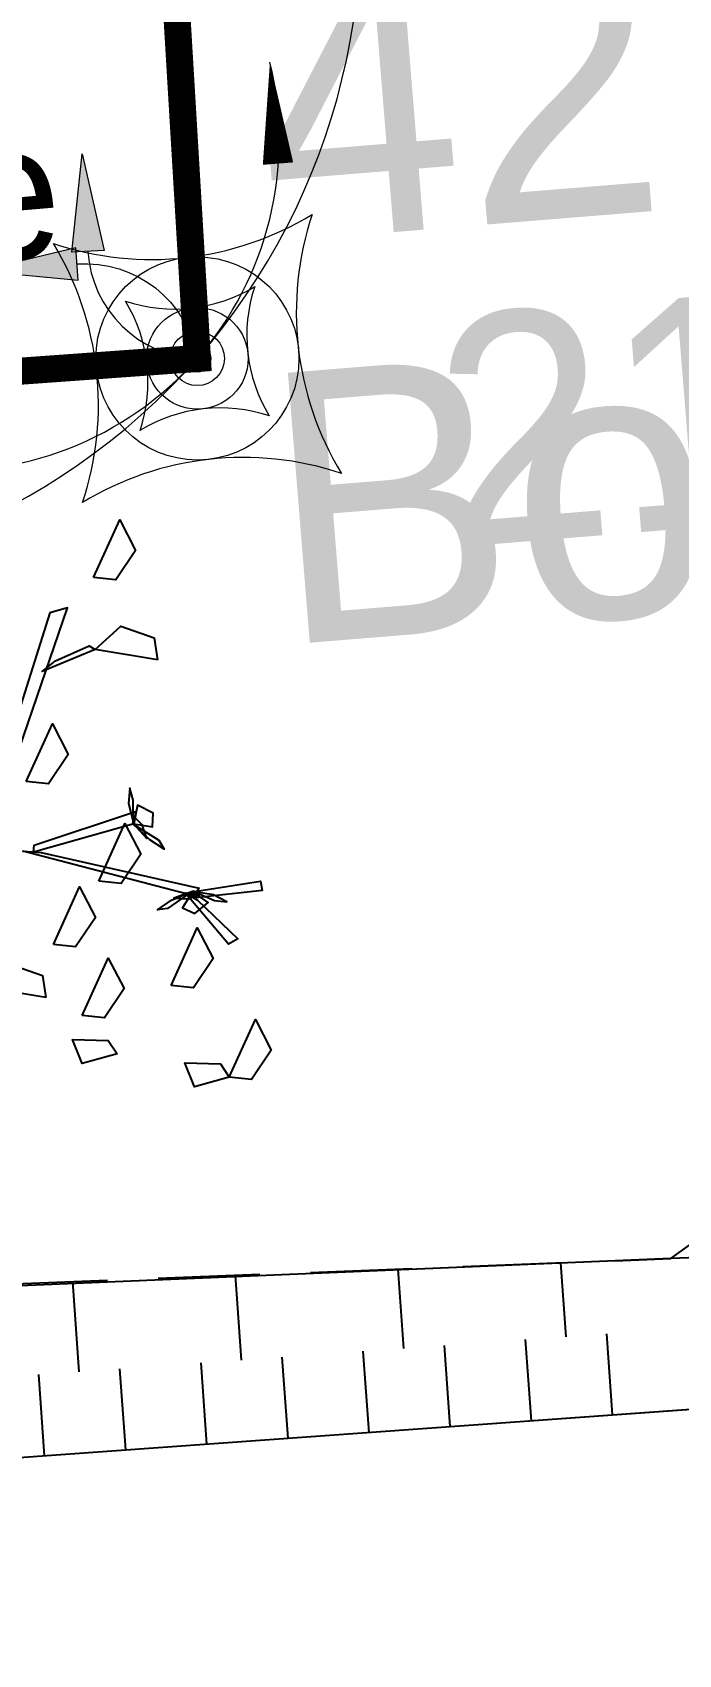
# Model space of a CAD drawing. Header units: metres. Extents: x 1851758 to 1852050, y 5187822 to 5188223.
# Drawn here: x 1851974.84 to 1851977.23, y 5187917.09 to 5187923.08 of the extents above; entities that cross this region are included whole.
import ezdxf

# ---------------------------------------------------------------- set-up
doc = ezdxf.new("R2010")
doc.units = ezdxf.units.M
doc.header["$LTSCALE"] = 2.5
doc.header["$PDMODE"] = 35
doc.header["$PDSIZE"] = 0.03
doc.linetypes.add('L8', pattern=[0.225, 0.15, -0.075])
doc.layers.get('0').update_dxf_attribs({"linetype": 'CONTINUOUS', "lineweight": 30})
doc.layers.add('N', color=1, linetype='CONTINUOUS', plot=False)
doc.layers.add('PRO_PAR_CONT_DA', color=40, linetype='CONTINUOUS', plot=False)
for name, color, linetype in [('PFM_VRD ET 2D', 7, 'CONTINUOUS'), ('PRO_PAR_N', 6, 'CONTINUOUS'), ('PRO_PAR_N_DA', 6, 'CONTINUOUS'), ('PRO_VOI', 7, 'CONTINUOUS'), ('PRO_VOI_VEG', 81, 'CONTINUOUS')]:
    doc.layers.add(name, color=color, linetype=linetype)
for name, color, linetype, lineweight in [('PRO_IMP_REP', 6, 'CONTINUOUS', 15), ('PRO_IMP_REP_VENTE', 6, 'CONTINUOUS', 15), ('PRO_PAR', 1, 'CONTINUOUS', 35), ('PRO_PAR_COT', 200, 'CONTINUOUS', 20), ('PRO_PAR_COT_DA', 150, 'CONTINUOUS', 20), ('PRO_PAR_COT_VENTE', 150, 'CONTINUOUS', 20), ('PRO_PAR_DA', 1, 'CONTINUOUS', 35), ('PRO_PAR_P', 7, 'CONTINUOUS', 70), ('PRO_PAR_P_DA', 7, 'CONTINUOUS', 70), ('PRO_PAR_SURF', 157, 'CONTINUOUS', 20), ('Z', 7, 'CONTINUOUS', 9)]:
    doc.layers.add(name, color=color, linetype=linetype, lineweight=lineweight)
doc.styles.add('_ECRITURE', font='NEWSGOTN.TTF')
doc.styles.add('Ecriture', font='NEWSGOTN.TTF')
doc.styles.add('SIMPLEX', font='SIMPLEX.SHX', dxfattribs={"oblique": 27})
doc.styles.get("Standard").update_dxf_attribs({"font": 'arial.ttf'})

# ---------------------------------------------------------------- blocks, each defined once
blk = doc.blocks.new('fleche cote')
blk.add_hatch(color=0).paths.add_polyline_path([(-0.5235, -0.3995), (-0.5235, -0.55), (-0.9745, -0.4747)])
at = {"color": 0}
blk.add_lwpolyline([(-0.5235, -0.4747, 0.385882), (0, 0)], format="xyb", dxfattribs=at)
blk.add_lwpolyline([(-0.5235, -0.3995), (-0.5235, -0.55), (-0.9745, -0.4747)], close=True, dxfattribs=at)
blk = doc.blocks.new('fleche cote2')
blk.add_hatch(color=0).paths.add_polyline_path([(-0.5235, 0.3995), (-0.5235, 0.55), (-0.9745, 0.4747)])
at = {"color": 0}
blk.add_lwpolyline([(-0.5235, 0.3995), (-0.5235, 0.55), (-0.9745, 0.4747)], close=True, dxfattribs=at)
blk.add_lwpolyline([(-0.5235, 0.4747, -0.385882), (0, 0)], format="xyb", dxfattribs=at)
blk = doc.blocks.new('arbre4')
at = {"layer": 'PRO_VOI_VEG', "linetype": 'ByBlock', "lineweight": -2, "extrusion": (0.372929, -1.31216e-09, 0.92786), "elevation": 8.675, "flags": 128}
blk.add_lwpolyline([(2.019, -0.589), (2.427, -0.834), (2.192, -0.94), (1.988, -0.764), (2.019, -0.589)], close=True, dxfattribs=at)
at = {"layer": 'PRO_VOI_VEG', "color": 42, "linetype": 'ByBlock', "lineweight": -2, "extrusion": (-0.662392, -0.292848, 0.689548), "elevation": 2.981, "flags": 128}
for points in [[(1.003, 7.013), (-0.213, 8.93), (-0.243, 8.738), (0.973, 6.908), (1.003, 7.013)], [(1.283, 7.434), (2.071, 8.738), (2.101, 8.65), (1.209, 7.267), (1.283, 7.434)]]:
    blk.add_lwpolyline(points, close=True, dxfattribs=at)
at = {"layer": 'PRO_VOI_VEG', "linetype": 'ByBlock', "lineweight": -2, "extrusion": (-0.095442, 0.360509, 0.92786), "flags": 128}
for points, elevation in [([(-4.416, 3.091), (-4.007, 2.846), (-4.243, 2.74), (-4.447, 2.916), (-4.416, 3.091)], 8.367), ([(-2.806, 4.321), (-2.398, 4.076), (-2.633, 3.97), (-2.838, 4.145), (-2.806, 4.321)], 5.862)]:
    blk.add_lwpolyline(points, close=True, dxfattribs=dict(at, elevation=elevation))
at = {"layer": 'PRO_VOI_VEG', "color": 42, "linetype": 'ByBlock', "lineweight": -2, "extrusion": (-0.798201, -0.35289, 0.488205), "elevation": 0.788, "flags": 128}
blk.add_lwpolyline([(0.089, 9.059), (0.111, 9.612), (0.155, 9.67), (0.111, 8.807), (0.089, 9.059)], close=True, dxfattribs=at)
at = {"layer": 'PRO_VOI_VEG', "linetype": 'ByBlock', "lineweight": -2, "extrusion": (0.372929, 2.33266e-10, 0.92786), "flags": 128}
for points, elevation in [([(0.558, 0.095), (0.966, -0.15), (0.731, -0.256), (0.527, -0.081), (0.558, 0.095)], 8.722), ([(-0.657, 0), (-0.249, -0.244), (-0.484, -0.351), (-0.688, -0.175), (-0.657, 0)], 8.76)]:
    blk.add_lwpolyline(points, close=True, dxfattribs=dict(at, elevation=elevation))
at = {"layer": 'PRO_VOI_VEG', "color": 6, "linetype": 'ByBlock', "lineweight": -2, "extrusion": (0.987267, -0.048316, 0.151559), "elevation": 5.225, "flags": 128}
blk.add_lwpolyline([(0.391, 8.264), (0.548, 8.217), (0.638, 8.373), (0.526, 8.456), (0.391, 8.264)], close=True, dxfattribs=at)
at = {"layer": 'PRO_VOI_VEG', "color": 42, "linetype": 'ByBlock', "lineweight": -2, "extrusion": (-0.828754, -0.366398, 0.422988), "elevation": 0.47, "flags": 128}
blk.add_lwpolyline([(1.209, 7.973), (1.349, 9.811), (1.423, 9.681), (1.253, 7.903), (1.209, 7.973)], close=True, dxfattribs=at)
at = {"layer": 'PRO_VOI_VEG', "color": 6, "linetype": 'ByBlock', "lineweight": -2, "extrusion": (0.770104, 0.410605, 0.488205), "elevation": 7.482, "flags": 128}
blk.add_lwpolyline([(-1.689, 6.094), (-1.781, 5.88), (-1.7, 5.763), (-1.589, 5.894), (-1.689, 6.094)], close=True, dxfattribs=at)
at = {"layer": 'PRO_VOI_VEG', "linetype": 'ByBlock', "lineweight": -2, "extrusion": (0.372929, -1.31215e-09, 0.92786), "elevation": 8.899, "flags": 128}
blk.add_lwpolyline([(-0.218, -0.345), (0.19, -0.59), (-0.045, -0.696), (-0.249, -0.521), (-0.218, -0.345)], close=True, dxfattribs=at)
at = {"layer": 'PRO_VOI_VEG', "color": 6, "linetype": 'ByBlock', "lineweight": -2, "extrusion": (-0.876374, -0.467267, 0.116747), "elevation": -2.477, "flags": 128}
blk.add_lwpolyline([(1.681, 9.338), (1.833, 9.564), (1.729, 9.778), (1.641, 9.624), (1.681, 9.338)], close=True, dxfattribs=at)
at = {"layer": 'PRO_VOI_VEG', "color": 6, "linetype": 'ByBlock', "lineweight": -2, "extrusion": (0.650806, 0.741126, 0.164872), "elevation": 4.171, "flags": 128}
blk.add_lwpolyline([(-2.832, 8.413), (-3.054, 8.306), (-3.124, 8.485), (-2.998, 8.539), (-2.832, 8.413)], close=True, dxfattribs=at)
at = {"layer": 'PRO_VOI_VEG', "color": 6, "linetype": 'ByBlock', "lineweight": -2, "extrusion": (0.427121, -0.889036, 0.164872), "elevation": 3.529, "flags": 128}
blk.add_lwpolyline([(3.745, 7.854), (3.523, 7.747), (3.453, 7.926), (3.579, 7.98), (3.745, 7.854)], close=True, dxfattribs=at)
at = {"layer": 'PRO_VOI_VEG', "color": 6, "linetype": 'ByBlock', "lineweight": -2, "extrusion": (-0.086805, 0.989361, 0.116747), "elevation": 0.252, "flags": 128}
blk.add_lwpolyline([(-4.283, 8.356), (-4.131, 8.581), (-4.235, 8.795), (-4.323, 8.641), (-4.283, 8.356)], close=True, dxfattribs=at)
at = {"layer": 'PRO_VOI_VEG', "color": 6, "linetype": 'ByBlock', "lineweight": -2, "extrusion": (0.076279, -0.869389, 0.488205), "elevation": 4.696, "flags": 128}
blk.add_lwpolyline([(4.275, 6.9), (4.183, 6.685), (4.264, 6.569), (4.375, 6.7), (4.275, 6.9)], close=True, dxfattribs=at)
at = {"layer": 'PRO_VOI_VEG', "color": 42, "linetype": 'ByBlock', "lineweight": -2, "extrusion": (-0.433021, -0.648019, 0.626549), "elevation": 3.586, "flags": 128}
blk.add_lwpolyline([(3.853, 7.769), (4.253, 7.6), (4.211, 7.494), (3.747, 7.772), (3.853, 7.769)], close=True, dxfattribs=at)
at = {"layer": 'PRO_VOI_VEG', "color": 42, "linetype": 'ByBlock', "lineweight": -2, "extrusion": (-0.853559, -0.377365, 0.359211), "elevation": -0.57, "flags": 128}
blk.add_lwpolyline([(2.071, 9.128), (2.241, 10.461), (2.307, 10.4), (2.123, 9.128), (2.071, 9.128)], close=True, dxfattribs=at)
at = {"layer": 'PRO_VOI_VEG', "color": 6, "linetype": 'ByBlock', "lineweight": -2, "extrusion": (-0.43103, -0.889518, 0.151559), "elevation": -0.296, "flags": 128}
blk.add_lwpolyline([(4.061, 8.445), (4.218, 8.399), (4.308, 8.555), (4.196, 8.638), (4.061, 8.445)], close=True, dxfattribs=at)
at = {"layer": 'PRO_VOI_VEG', "linetype": 'ByBlock', "lineweight": -2, "extrusion": (0.372929, -8.74771e-10, 0.92786), "elevation": 9.075, "flags": 128}
blk.add_lwpolyline([(-1.03, -0.782), (-0.621, -1.026), (-0.857, -1.133), (-1.061, -0.957), (-1.03, -0.782)], close=True, dxfattribs=at)
at = {"layer": 'PRO_VOI_VEG', "linetype": 'ByBlock', "lineweight": -2, "extrusion": (0.372929, 2.33214e-10, 0.92786), "elevation": 8.823, "flags": 128}
blk.add_lwpolyline([(-1.198, -0.156), (-0.79, -0.401), (-1.025, -0.507), (-1.229, -0.332), (-1.198, -0.156)], close=True, dxfattribs=at)
at = {"layer": 'PRO_VOI_VEG', "linetype": 'ByBlock', "lineweight": -2, "extrusion": (9.90357e-10, -0.872729, 0.488205), "elevation": 5.056, "flags": 128}
blk.add_lwpolyline([(3.67, 5.967), (3.408, 5.861), (3.352, 6.237), (3.613, 6.179), (3.67, 5.967)], close=True, dxfattribs=at)
at = {"layer": 'PRO_VOI_VEG', "linetype": 'ByBlock', "lineweight": -2, "extrusion": (0.372929, 6.70649e-10, 0.92786), "elevation": 9.214, "flags": 128}
blk.add_lwpolyline([(-1.739, -1.127), (-1.331, -1.372), (-1.566, -1.478), (-1.77, -1.303), (-1.739, -1.127)], close=True, dxfattribs=at)
at = {"layer": 'PRO_VOI_VEG', "linetype": 'ByBlock', "lineweight": -2, "extrusion": (-3.21724e-09, -0.872729, 0.488205), "elevation": 5.486, "flags": 128}
blk.add_lwpolyline([(4.482, 6.245), (4.22, 6.139), (4.164, 6.515), (4.425, 6.458), (4.482, 6.245)], close=True, dxfattribs=at)
blk = doc.blocks.new('TCPOINT')
blk.add_point((0, 0))
at = {"layer": 'N'}
blk.add_attdef('MAT', (0.2, 0.2), '', height=0.34, dxfattribs=at)
at = {"layer": 'Z', "style": 'SIMPLEX'}
blk.add_attdef('ALT', (0.2, -0.54), '', height=0.34, dxfattribs=at)
blk = doc.blocks.new('BORNE IMP')
at = {"layer": 'PRO_IMP_REP'}
for radius in [0.375, 0.1]:
    blk.add_circle((0, 0), radius, dxfattribs=at)
for centre, start, end in [((-0.0473, 1.5182), 246.91866, 296.65352), ((1.5182, 0.0473), 156.91866, 206.65352), ((-1.5182, -0.0473), 336.91866, 26.65352), ((0.0473, -1.5182), 66.91866, 116.65352)]:
    blk.add_arc(centre, 1.144, start, end, dxfattribs=at)
blk = doc.blocks.new('PAR REP VENTE')
at = {"layer": 'PRO_IMP_REP_VENTE'}
for radius in [0.375, 0.1]:
    blk.add_circle((0, 0), radius, dxfattribs=at)
for centre, start, end in [((-0.17, 1.509), 251.5595, 301.2943), ((1.509, 0.17), 161.5595, 211.2943), ((-1.509, -0.17), 341.5595, 31.2943), ((0.17, -1.509), 71.5595, 121.2943)]:
    blk.add_arc(centre, 1.144, start, end, dxfattribs=at)
blk = doc.blocks.new('PRO_PAR_COT_02B')
at = {"layer": 'PRO_PAR_COT_DA'}
blk.add_lwpolyline([(-2.1531, -0.6655, 0, 0.225, 0), (-1.4008, -0.6802, 0.225, 0.225, 0)], format="xyseb", dxfattribs=at)
blk.add_arc((-1.7204, 1.7503), 2.4542, 259.84549, 314.50736, dxfattribs=at)
blk = doc.blocks.new('PRO_PAR_COT_01B')
at = {"layer": 'PRO_PAR_COT_DA'}
blk.add_lwpolyline([(-2.1531, 0.6655, 0, 0.225, 0), (-1.4008, 0.6802, 0.225, 0.225, 0)], format="xyseb", dxfattribs=at)
blk.add_arc((-1.7204, -1.7503), 2.4542, 45.49264, 100.15451, dxfattribs=at)

msp = doc.modelspace()

# ---------------------------------------------------------------- linework, layer by layer
at = {"layer": 'PFM_VRD ET 2D', "flags": 128}
msp.add_lwpolyline([(1851980.4895, 5187910.7078), (1851980.066, 5187919.6991), (1851980.0482, 5187919.7244), (1851979.7492, 5187920.1411), (1851979.2115, 5187920.0005), (1851978.3258, 5187919.0189), (1851977.938, 5187918.5846), (1851977.1972, 5187918.5566), (1851968.3033, 5187918.1837), (1851965.2245, 5187918.0978), (1851953.947, 5187917.4703), (1851947.1554, 5187917.1454), (1851946.7598, 5187917.12), (1851946.1805, 5187917.0766), (1851930.367, 5187915.6599)], dxfattribs=at)
at = {"layer": 'PRO_PAR', "const_width": 0.1, "flags": 128}
msp.add_lwpolyline([(1851911.8795, 5187917.3131), (1851911.8795, 5187917.3131), (1851940.223, 5187919.3492), (1851940.5096, 5187915.3595), (1851947.4917, 5187915.8611), (1851947.205, 5187919.8508), (1851975.4489, 5187921.8797), (1851974.2516, 5187941.9289), (1851857.1141, 5187933.514)], dxfattribs=at)
at = {"layer": 'PRO_PAR_CONT_DA', "flags": 128}
msp.add_lwpolyline([(1851910.4404, 5187937.3448), (1851942.275, 5187939.6317), (1851974.2516, 5187941.9289), (1851975.4489, 5187921.8797), (1851947.205, 5187919.8508), (1851947.4917, 5187915.8611), (1851944.0006, 5187915.6103), (1851940.5096, 5187915.3595), (1851940.223, 5187919.3492), (1851911.8795, 5187917.3131)], dxfattribs=at)
msp.add_lwpolyline([(1851947.205, 5187919.8508), (1851975.4489, 5187921.8797), (1851974.2516, 5187941.9289), (1851942.275, 5187939.6317), (1851944.0006, 5187915.6103), (1851947.4917, 5187915.8611)], close=True, dxfattribs=at)
at = {"layer": 'PRO_PAR_COT_VENTE'}
msp.add_lwpolyline([(1851975.7169, 5187922.9742, 0, 0.1125, 0), (1851975.7467, 5187922.5991, 0.1125, 0.1125, 0)], format="xyseb", dxfattribs=at)
for centre, start, end in [((1851974.5241, 5187922.6862), 318.91018, 13.57205), ((1851974.5282, 5187922.691), 263.95443, 318.61629)]:
    msp.add_arc(centre, 1.2271, start, end, dxfattribs=at)
at = {"layer": 'PRO_PAR_DA', "flags": 128}
msp.add_lwpolyline([(1851911.8795, 5187917.3131), (1851911.8795, 5187917.3131), (1851940.223, 5187919.3492), (1851940.5096, 5187915.3595), (1851947.4917, 5187915.8611), (1851947.205, 5187919.8508), (1851975.4489, 5187921.8797), (1851974.2516, 5187941.9289), (1851857.1141, 5187933.514)], dxfattribs=at)
at = {"layer": 'PRO_PAR_SURF', "flags": 128}
for points in [[(1851974.2516, 5187941.9289), (1851942.275, 5187939.6317), (1851944.0006, 5187915.6103), (1851947.4917, 5187915.8611), (1851947.205, 5187919.8508), (1851975.4489, 5187921.8797)], [(1851979.4592, 5187919.5236), (1851978.1813, 5187918.0657), (1851896.9596, 5187912.2309), (1851896.7804, 5187914.7245), (1851884.8113, 5187913.8647), (1851885.6711, 5187901.8955), (1851897.6403, 5187902.7554), (1851899.2249, 5187880.6971), (1851981.4866, 5187886.528)]]:
    msp.add_lwpolyline(points, close=True, dxfattribs=at)
at = {"layer": 'PRO_VOI', "color": 32}
for p, q in [((1851976.2116, 5187918.225, 150.2793), (1851976.1906, 5187918.518, 297.3981)), ((1851976.8111, 5187918.2681, 155.5424), (1851976.7915, 5187918.541, 297.3981)), ((1851975.0128, 5187918.1389, 140.754), (1851974.9889, 5187918.4719, 297.3981)), ((1851975.6122, 5187918.1819, 145.3607), (1851975.5897, 5187918.495, 297.3981)), ((1851976.9824, 5187917.9796), (1851976.9609, 5187918.2788, 156.9041)), ((1851976.0833, 5187917.915), (1851976.0618, 5187918.2142, 149.0082)), ((1851976.383, 5187917.9365), (1851976.3615, 5187918.2358, 151.5504)), ((1851976.6827, 5187917.9581), (1851976.6612, 5187918.2573, 154.1807)), ((1851975.1842, 5187917.8504), (1851975.1627, 5187918.1496, 141.869)), ((1851975.4839, 5187917.8719), (1851975.4624, 5187918.1712, 144.1715)), ((1851975.7836, 5187917.8935), (1851975.7621, 5187918.1927, 146.55)), ((1851974.8844, 5187917.8289), (1851974.8629, 5187918.1281, 139.6389))]:
    msp.add_line(p, q, dxfattribs=at)
at = {"layer": 'PRO_VOI', "color": 34, "linetype": 'L8', "elevation": 297.3981, "flags": 128}
msp.add_lwpolyline([(1851885.2529, 5187907.7177), (1851884.5402, 5187913.8452, -0.395782), (1851884.7886, 5187914.1803), (1851896.718, 5187915.593, -0.445633), (1851897.6371, 5187914.7861), (1851897.6776, 5187913.0713), (1851915.0303, 5187914.4942), (1851930.367, 5187915.6599), (1851947.1554, 5187917.1454), (1851965.2245, 5187918.0978), (1851977.1972, 5187918.5566), (1851979.5536, 5187920.2457)], format="xyb", dxfattribs=at)
at = {"layer": 'PRO_VOI', "flags": 128}
msp.add_lwpolyline([(1851947.4917, 5187915.8611), (1851978.1813, 5187918.0657), (1851979.588, 5187919.6705)], dxfattribs=at)

# ---------------------------------------------------------------- block references
at = {"layer": 'PRO_IMP_REP', "rotation": 4.640794973642308}
msp.add_blockref('BORNE IMP', (1851975.4489, 5187921.8797), dxfattribs=at)
at = {"layer": 'PRO_IMP_REP_VENTE', "xscale": 0.5, "yscale": 0.5, "zscale": 0.5}
msp.add_blockref('PAR REP VENTE', (1851975.4489, 5187921.8797), dxfattribs=at)
at = {"layer": 'PRO_PAR_COT'}
for name, xscale, yscale, zscale, rotation in [('fleche cote', 0.8, 0.8, 0.8, 273.4175453958557), ('fleche cote2', 0.7999999999999999, 0.7999999999999999, 0.7999999999999999, 4.108931492883965)]:
    msp.add_blockref(name, (1851975.4489, 5187921.8797), dxfattribs=dict(at, xscale=xscale, yscale=yscale, zscale=zscale, rotation=rotation))
at = {"layer": 'PRO_PAR_COT_DA'}
for name, rotation in [('PRO_PAR_COT_01B', 273.4175453950324), ('PRO_PAR_COT_02B', 4.108931487659139)]:
    msp.add_blockref(name, (1851975.4489, 5187921.8797), dxfattribs=dict(at, rotation=rotation))
at = {"layer": 'PRO_PAR_P'}
ref = msp.add_blockref('TCPOINT', (1851975.4489, 5187921.8797), dxfattribs=dict(at, rotation=89.95836008128018))
ref.add_attrib('MAT', '42', (1851975.7112, 5187922.3087), dxfattribs={"layer": 'PRO_PAR_N', "lineweight": -2, "height": 1, "rotation": 4.64079, "style": 'Ecriture'})
at = {"layer": 'PRO_PAR_P_DA'}
ref = msp.add_blockref('TCPOINT', (1851975.4489, 5187921.8797), dxfattribs=dict(at, xscale=2.5, yscale=2.5, zscale=2.5))
ref.add_attrib('MAT', '217', (1851976.3716, 5187921.1805), dxfattribs={"layer": 'PRO_PAR_N_DA', "height": 0.85, "rotation": 4.64079, "style": '_ECRITURE'})
at = {"layer": 'PRO_VOI_VEG', "xscale": 0.5, "yscale": 0.5, "zscale": 0.5, "rotation": 4.640794973699927}
msp.add_blockref('arbre4', (1851973.2624, 5187919.9118), dxfattribs=at)

# ---------------------------------------------------------------- texts
at = {"layer": 'PRO_IMP_REP_VENTE', "style": '_ECRITURE'}
msp.add_text('Borne ', height=0.5, rotation=4.88873, dxfattribs=at).set_placement((1851973.1841, 5187922.109))
at = {"layer": 'PRO_PAR_N', "style": '_ECRITURE'}
msp.add_text('Borne', height=1, rotation=4.64079, dxfattribs=at).set_placement((1851975.7547, 5187920.8214))

doc.saveas('drawing.dxf')
